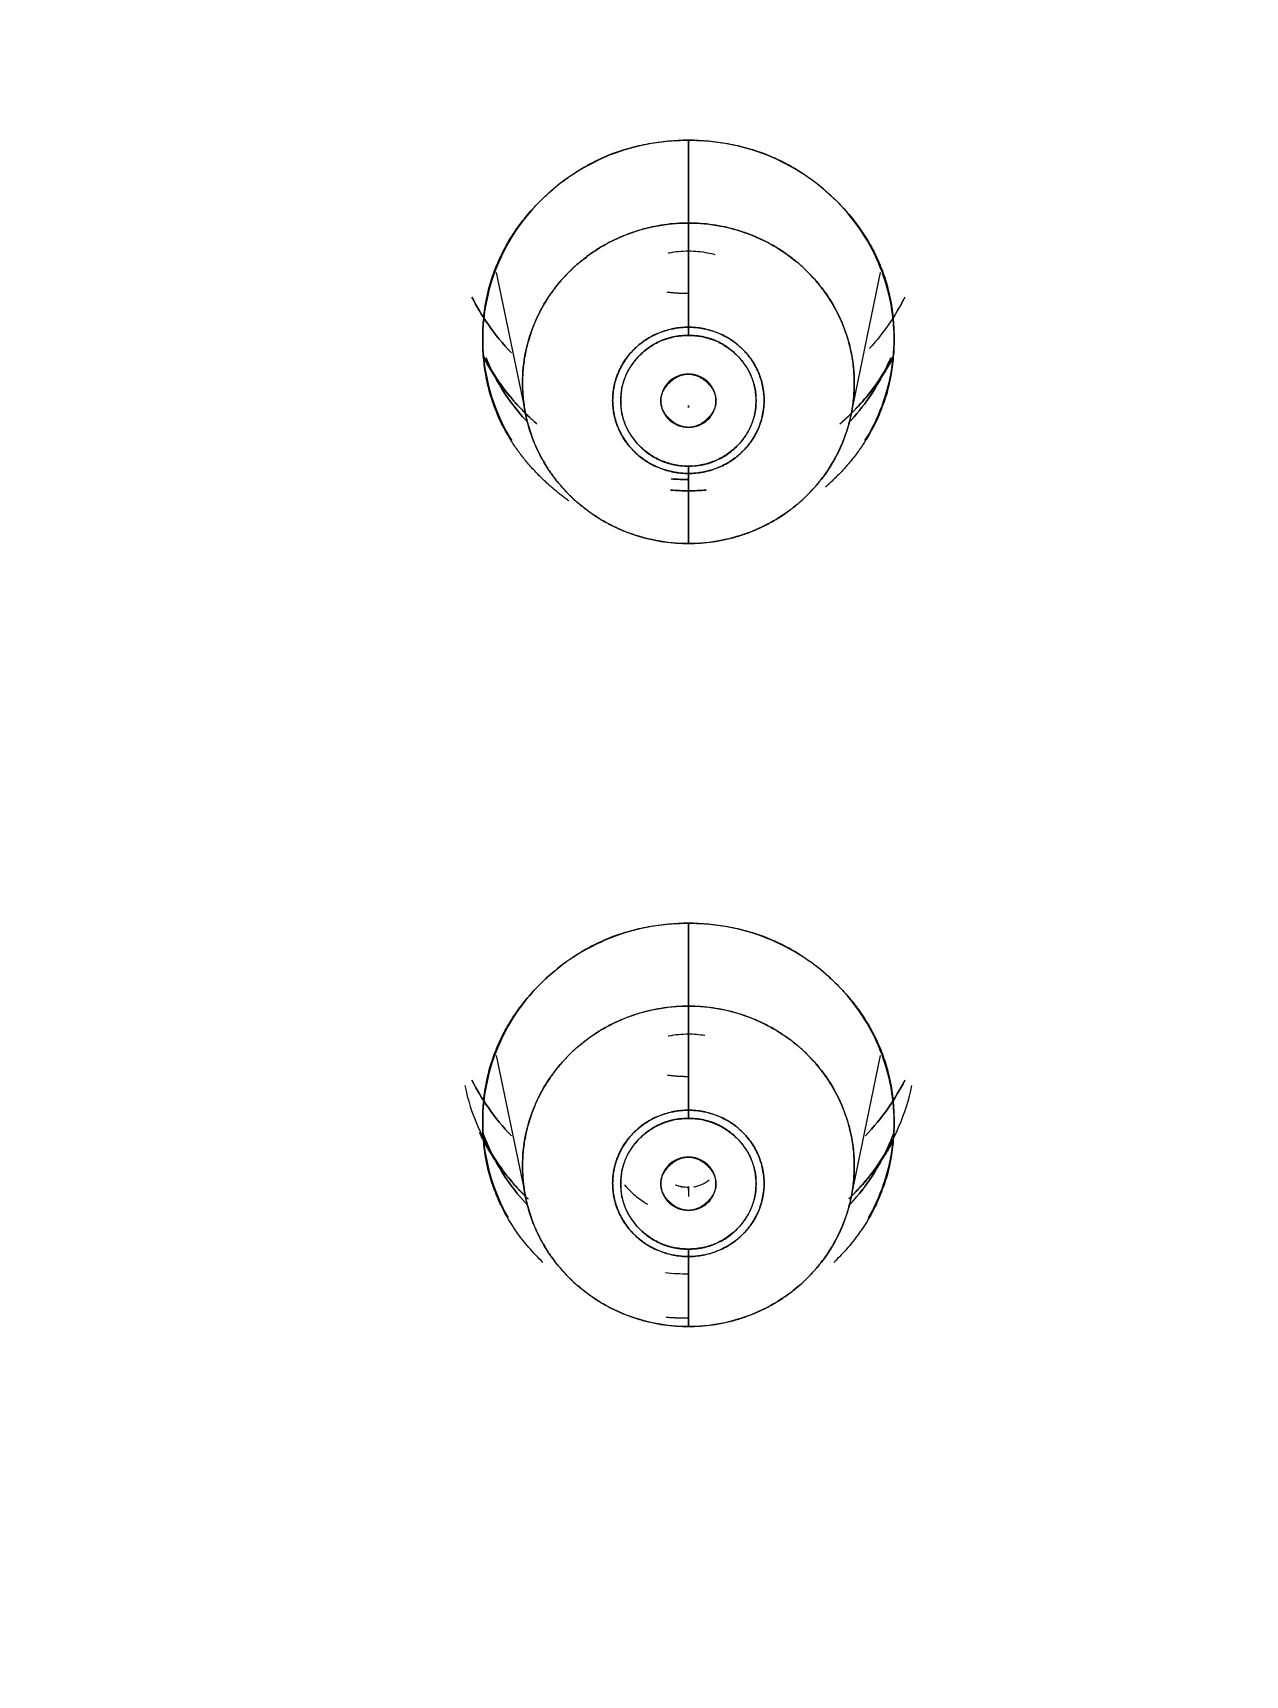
# Model space of a CAD drawing. Header units: inches. Extents: x 1105 to 1525, y -292 to 302.
# Drawn here: x 1214.36 to 1224.23, y 50.83 to 64.2 of the extents above; entities that cross this region are included whole.
import ezdxf

# ---------------------------------------------------------------- set-up
doc = ezdxf.new("R2010")
doc.units = ezdxf.units.IN
doc.header["$LTSCALE"] = 2.42
doc.header["$MEASUREMENT"] = 0
doc.header["$PDMODE"] = 3
doc.header["$PDSIZE"] = 0.3125
doc.layers.get('0').update_dxf_attribs({"linetype": 'CONTINUOUS'})
doc.layers.get('Defpoints').update_dxf_attribs({"linetype": 'CONTINUOUS'})
doc.layers.add('DIM', color=3, linetype='CONTINUOUS', lineweight=18)
doc.styles.get("Standard").update_dxf_attribs({"font": 'arial.ttf', "width": 0.8})
doc.dimstyles.new('ISO-25', dxfattribs={"dimtxt": 5, "dimasz": 2.5, "dimexe": 1.25, "dimexo": 0.625, "dimgap": 2, "dimtad": 1, "dimtih": 1, "dimtoh": 1, "dimdec": 1, "dimdsep": 46, "dimtxsty": 'Standard', "dimcen": 0, "dimclrd": 3, "dimclre": 3, "dimclrt": 4, "dimadec": 0, "dimazin": 0, "dimtfac": 1, "dimtdec": 1, "dimtmove": 0, "dimatfit": 3, "dimfxl": 1, "dimarcsym": 0})

# ---------------------------------------------------------------- blocks, each defined once
blk = doc.blocks.new('*D1')
at = {"layer": 'Defpoints', "color": 0, "transparency": 16777216}
for p in [(1211.201, 101.815), (1211.201, -172.578), (1309.638, -172.578)]:
    blk.add_point(p, dxfattribs=at)
at = {"layer": 'DIM', "color": 3, "lineweight": -2, "transparency": 16777216}
for p, q in [((1211.826, 101.815), (1310.888, 101.815)), ((1309.638, 96.815), (1309.638, -30.872)), ((1309.638, -167.578), (1309.638, -39.892)), ((1211.826, -172.578), (1310.888, -172.578))]:
    blk.add_line(p, q, dxfattribs=at)
at = {"layer": 'DIM', "color": 3, "transparency": 16777216}
for points in [[(1308.805, 96.815), (1310.472, 96.815), (1309.638, 101.815)], [(1308.805, -167.578), (1310.472, -167.578), (1309.638, -172.578)]]:
    blk.add_solid(points, dxfattribs=at)
at = {"layer": 'DIM', "color": 4, "transparency": 16777216, "insert": (1309.638, -35.382), "char_height": 5, "attachment_point": 5}
blk.add_mtext('274.4', dxfattribs=at)
blk = doc.blocks.new('*D3')
at = {"layer": 'Defpoints', "color": 0, "transparency": 16777216}
for p in [(1279.036, 140.16), (1143.365, 34.026), (1279.036, 34.019)]:
    blk.add_point(p, dxfattribs=at)
at = {"layer": 'DIM', "color": 3, "lineweight": -2, "transparency": 16777216}
for p, q in [((1143.365, 34.651), (1143.365, 141.41)), ((1279.036, 34.644), (1279.036, 141.41)), ((1148.365, 140.16), (1202.64, 140.16)), ((1274.036, 140.16), (1219.761, 140.16))]:
    blk.add_line(p, q, dxfattribs=at)
at = {"layer": 'DIM', "color": 3, "transparency": 16777216}
for points in [[(1148.365, 140.993), (1148.365, 139.326), (1143.365, 140.16)], [(1274.036, 140.993), (1274.036, 139.326), (1279.036, 140.16)]]:
    blk.add_solid(points, dxfattribs=at)
at = {"layer": 'DIM', "color": 4, "transparency": 16777216, "insert": (1211.201, 140.16), "char_height": 5, "attachment_point": 5}
blk.add_mtext('135.7', dxfattribs=at)

msp = doc.modelspace()

# ---------------------------------------------------------------- linework, layer by layer
at = {"linetype": 'Continuous', "lineweight": 18, "extrusion": (0, 1, 0)}
for p, q in [((1218.137, 62.251), (1218.376, 61.094)), ((1221.025, 61.094), (1221.264, 62.251)), ((1218.137, 55.876), (1218.376, 54.719)), ((1221.025, 54.719), (1221.264, 55.876))]:
    msp.add_line(p, q, dxfattribs=at)
at = {"linetype": 'Continuous', "lineweight": 18}
for points, degree, knots in [([(1278.773, 32.316), (1278.773, 34.452), (1278.555, 38.724), (1277.581, 45.07), (1275.967, 51.293), (1273.729, 57.334), (1270.89, 63.134), (1267.475, 68.637), (1263.519, 73.79), (1259.058, 78.543), (1254.137, 82.852), (1248.802, 86.674), (1243.105, 89.972), (1237.101, 92.715), (1230.847, 94.877), (1224.405, 96.435), (1217.834, 97.377), (1213.412, 97.587), (1211.201, 97.587)], 3, [0, 0, 0, 0, 0.0625, 0.125, 0.1875, 0.25, 0.3125, 0.375, 0.4375, 0.5, 0.5625, 0.625, 0.6875, 0.75, 0.8125, 0.875, 0.9375, 1, 1, 1, 1]), ([(1211.201, 97.587), (1213.412, 97.587), (1217.834, 97.376), (1226.594, 96.122), (1237.226, 93.007), (1247.024, 87.949), (1254.135, 82.851), (1259.059, 78.544), (1263.517, 73.789), (1267.476, 68.637), (1270.888, 63.133), (1273.73, 57.334), (1275.594, 52.3), (1276.773, 48.182), (1277.744, 44.012), (1278.555, 38.724), (1278.773, 34.452), (1278.773, 32.316)], 3, [0, 0, 0, 0, 0.0625, 0.125, 0.25, 0.375, 0.4375, 0.5, 0.5625, 0.625, 0.6875, 0.75, 0.8125, 0.84375, 0.875, 0.9375, 1, 1, 1, 1]), ([(1195.817, 93.394), (1202.015, 94.846), (1208.388, 95.111), (1213.318, 95.316), (1218.223, 94.804), (1224.622, 94.135), (1230.757, 92.275), (1238.11, 90.045), (1244.729, 86.221), (1251.525, 82.295), (1257.155, 76.908), (1262.782, 71.525), (1266.914, 64.997), (1271.044, 58.472), (1273.44, 51.181), (1275.835, 43.891), (1276.356, 36.257), (1276.877, 28.632), (1275.497, 21.105), (1274.115, 13.574), (1270.908, 6.579), (1268.052, 0.347), (1263.883, -5.15), (1257.961, -12.96), (1249.886, -18.696), (1244.869, -22.26), (1239.241, -24.844)], 2, [0, 0, 0, 0.125, 0.125, 0.1875, 0.1875, 0.25, 0.25, 0.3125, 0.3125, 0.375, 0.375, 0.4375, 0.4375, 0.5, 0.5, 0.5625, 0.5625, 0.625, 0.625, 0.6875, 0.6875, 0.75, 0.75, 0.875, 0.875, 1, 1, 1]), ([(1239.241, -24.844), (1239.945, -24.521), (1241.272, -23.883), (1243.174, -22.889), (1245.001, -21.861), (1246.885, -20.721), (1248.901, -19.401), (1251.067, -17.862), (1253.381, -16.063), (1255.852, -13.947), (1258.478, -11.445), (1261.219, -8.502), (1263.993, -5.097), (1266.701, -1.233), (1269.256, 3.091), (1271.566, 7.863), (1273.516, 12.997), (1275.013, 18.357), (1276.016, 23.822), (1276.519, 29.339), (1276.519, 34.879), (1276.016, 40.4), (1275.013, 45.856), (1273.519, 51.206), (1271.546, 56.409), (1269.108, 61.424), (1266.224, 66.213), (1262.916, 70.741), (1259.21, 74.971), (1255.137, 78.868), (1250.725, 82.407), (1245.994, 85.568), (1241.004, 88.308), (1235.91, 90.561), (1230.9, 92.3), (1226.102, 93.564), (1221.565, 94.42), (1217.342, 94.931), (1213.501, 95.163), (1210.069, 95.186), (1207.014, 95.06), (1204.285, 94.831), (1201.84, 94.532), (1199.657, 94.187), (1197.676, 93.811), (1196.425, 93.537), (1195.817, 93.394)], 3, [0, 0, 0, 0, 0.012202, 0.023189, 0.033858, 0.045296, 0.057999, 0.071972, 0.087381, 0.104481, 0.123651, 0.145097, 0.168608, 0.193819, 0.220656, 0.249232, 0.279085, 0.309194, 0.339088, 0.368937, 0.398843, 0.428755, 0.458652, 0.488547, 0.518447, 0.548347, 0.57824, 0.608136, 0.638049, 0.667943, 0.697772, 0.727718, 0.757896, 0.787508, 0.81533, 0.841142, 0.865293, 0.887639, 0.907732, 0.925508, 0.941345, 0.955585, 0.96839, 0.979913, 0.990205, 1, 1, 1, 1]), ([(1275.847, 28.397), (1275.855, 28.506), (1276.042, 31.393), (1276.001, 37.08), (1274.791, 45.363), (1272.449, 53.418), (1269.02, 61.1), (1264.562, 68.273), (1259.157, 74.81), (1252.9, 80.594), (1245.902, 85.522), (1238.289, 89.508), (1230.196, 92.479), (1221.759, 94.387), (1213.124, 95.194), (1204.448, 94.882), (1198.741, 93.93), (1195.937, 93.274)], 3, [0, 0, 0, 0, 0.002813, 0.073998, 0.145197, 0.216398, 0.287593, 0.358788, 0.429985, 0.501178, 0.572361, 0.643545, 0.714738, 0.785869, 0.857235, 0.928659, 1, 1, 1, 1]), ([(1195.887, 93.19), (1196.492, 93.332), (1197.738, 93.605), (1199.71, 93.979), (1201.883, 94.322), (1204.316, 94.62), (1207.033, 94.848), (1210.074, 94.973), (1213.49, 94.95), (1217.314, 94.719), (1221.518, 94.21), (1226.034, 93.358), (1230.81, 92.1), (1235.796, 90.369), (1240.867, 88.127), (1245.834, 85.4), (1250.543, 82.252), (1254.935, 78.73), (1258.989, 74.851), (1262.678, 70.64), (1265.971, 66.134), (1268.842, 61.366), (1271.269, 56.374), (1273.233, 51.195), (1274.72, 45.87), (1275.718, 40.438), (1276.219, 34.943), (1276.219, 29.429), (1275.719, 23.937), (1274.72, 18.497), (1273.23, 13.162), (1271.289, 8.051), (1268.99, 3.302), (1266.446, -1.003), (1263.75, -4.849), (1260.989, -8.238), (1258.26, -11.168), (1255.647, -13.658), (1253.187, -15.765), (1250.884, -17.555), (1248.728, -19.088), (1246.721, -20.401), (1244.846, -21.536), (1243.027, -22.56), (1241.133, -23.549), (1239.813, -24.184), (1239.113, -24.505)], 3, [0, 0, 0, 0, 0.009795, 0.020087, 0.03161, 0.044415, 0.058655, 0.074492, 0.092268, 0.112361, 0.134707, 0.158858, 0.18467, 0.212492, 0.242104, 0.272282, 0.302228, 0.332057, 0.361951, 0.391864, 0.42176, 0.451653, 0.481553, 0.511453, 0.541348, 0.571245, 0.601157, 0.631063, 0.660912, 0.690806, 0.720915, 0.750768, 0.779344, 0.806181, 0.831392, 0.854903, 0.876349, 0.895519, 0.912619, 0.928028, 0.942001, 0.954704, 0.966142, 0.976811, 0.987798, 1, 1, 1, 1]), ([(1238.926, -24.204), (1244.594, -21.601), (1249.636, -17.993), (1253.679, -15.099), (1257.214, -11.632), (1261.748, -7.184), (1265.281, -1.952), (1269.377, 4.114), (1271.926, 10.932), (1274.313, 17.314), (1275.221, 24.04), (1276.204, 31.32), (1275.41, 38.624), (1274.478, 47.195), (1271.171, 55.203), (1268.094, 62.655), (1263.166, 69.11), (1259.017, 74.545), (1253.753, 79.002), (1248.176, 83.723), (1241.629, 87.101), (1235.346, 90.344), (1228.485, 92.185), (1218.496, 94.865), (1208.135, 94.39), (1201.98, 94.108), (1195.989, 92.705)], 2, [0, 0, 0, 0.125, 0.125, 0.1875, 0.1875, 0.25, 0.25, 0.3125, 0.3125, 0.375, 0.375, 0.4375, 0.4375, 0.5, 0.5, 0.5625, 0.5625, 0.625, 0.625, 0.6875, 0.6875, 0.75, 0.75, 0.875, 0.875, 1, 1, 1]), ([(1195.989, 92.705), (1196.681, 92.867), (1198.001, 93.154), (1199.941, 93.514), (1201.848, 93.812), (1203.864, 94.068), (1206.081, 94.278), (1208.538, 94.424), (1211.258, 94.481), (1214.287, 94.415), (1217.665, 94.179), (1221.39, 93.718), (1225.413, 92.977), (1229.663, 91.91), (1234.077, 90.476), (1238.587, 88.642), (1243.083, 86.403), (1247.409, 83.81), (1251.422, 80.959), (1255.075, 77.927), (1258.424, 74.708), (1261.577, 71.202), (1264.604, 67.271), (1267.483, 62.819), (1270.107, 57.845), (1272.33, 52.456), (1274.036, 46.829), (1275.168, 41.173), (1275.735, 35.705), (1275.811, 30.574), (1275.491, 25.797), (1274.836, 21.258), (1273.845, 16.787), (1272.478, 12.274), (1270.697, 7.727), (1268.522, 3.274), (1266.041, -0.911), (1263.375, -4.71), (1260.618, -8.09), (1257.835, -11.072), (1255.092, -13.667), (1252.471, -15.879), (1250.029, -17.736), (1247.779, -19.294), (1245.71, -20.607), (1243.81, -21.721), (1242.074, -22.664), (1240.467, -23.48), (1239.433, -23.971), (1238.926, -24.204)], 3, [0, 0, 0, 0, 0.011269, 0.021419, 0.031278, 0.041852, 0.053605, 0.066538, 0.08081, 0.096678, 0.114498, 0.1344, 0.156117, 0.179301, 0.203861, 0.229789, 0.256714, 0.283873, 0.310306, 0.335514, 0.360061, 0.38505, 0.41157, 0.440282, 0.471001, 0.502948, 0.535235, 0.566974, 0.597228, 0.625207, 0.651, 0.675617, 0.700265, 0.725877, 0.752635, 0.779868, 0.806498, 0.831609, 0.855023, 0.876985, 0.897373, 0.915773, 0.93207, 0.946569, 0.959582, 0.971263, 0.981756, 0.991115, 1, 1, 1, 1]), ([(1219.701, 63.329), (1219.591, 63.329), (1219.481, 63.319), (1219.266, 63.277), (1219.161, 63.247), (1218.958, 63.166), (1218.861, 63.115), (1218.679, 62.998), (1218.594, 62.93), (1218.439, 62.781), (1218.369, 62.698), (1218.247, 62.522), (1218.196, 62.429), (1218.112, 62.233), (1218.08, 62.131), (1218.037, 61.924), (1218.026, 61.818), (1218.026, 61.606), (1218.037, 61.5), (1218.08, 61.292), (1218.112, 61.191), (1218.185, 61.021), (1218.221, 60.95), (1218.263, 60.883)], 3, [0, 0, 0, 0, 0.093112, 0.093112, 0.186224, 0.186224, 0.279336, 0.279336, 0.372448, 0.372448, 0.46556, 0.46556, 0.558672, 0.558672, 0.651784, 0.651784, 0.744896, 0.744896, 0.838008, 0.838008, 0.93112, 0.93112, 1, 1, 1, 1]), ([(1218.729, 60.392), (1218.619, 60.47), (1218.026, 61.041), (1218.026, 62.381), (1219.006, 63.329), (1219.701, 63.329)], 2, [0, 0, 0, 0.06482, 0.376546, 0.688273, 1, 1, 1]), ([(1221.138, 60.883), (1221.18, 60.95), (1221.216, 61.021), (1221.289, 61.191), (1221.321, 61.292), (1221.364, 61.5), (1221.375, 61.606), (1221.375, 61.818), (1221.364, 61.924), (1221.321, 62.131), (1221.289, 62.233), (1221.206, 62.429), (1221.154, 62.522), (1221.032, 62.698), (1220.962, 62.781), (1220.807, 62.93), (1220.722, 62.998), (1220.54, 63.115), (1220.443, 63.166), (1220.24, 63.247), (1220.135, 63.277), (1219.92, 63.319), (1219.81, 63.329), (1219.701, 63.329)], 3, [0, 0, 0, 0, 0.06888, 0.06888, 0.161992, 0.161992, 0.255104, 0.255104, 0.348216, 0.348216, 0.441328, 0.441328, 0.53444, 0.53444, 0.627552, 0.627552, 0.720664, 0.720664, 0.813776, 0.813776, 0.906888, 0.906888, 1, 1, 1, 1]), ([(1219.701, 63.329), (1220.394, 63.329), (1221.375, 62.383), (1221.375, 61.043), (1220.851, 60.536), (1220.817, 60.506)], 2, [0, 0, 0, 0.325952, 0.651904, 0.977856, 1, 1, 1]), ([(1219.701, 60.045), (1219.612, 60.045), (1219.524, 60.054), (1219.35, 60.087), (1219.265, 60.112), (1219.102, 60.177), (1219.024, 60.218), (1218.877, 60.312), (1218.808, 60.367), (1218.683, 60.488), (1218.627, 60.554), (1218.528, 60.696), (1218.486, 60.772), (1218.419, 60.929), (1218.393, 61.012), (1218.358, 61.179), (1218.35, 61.264), (1218.35, 61.435), (1218.358, 61.521), (1218.393, 61.688), (1218.419, 61.77), (1218.486, 61.928), (1218.528, 62.004), (1218.627, 62.146), (1218.683, 62.212), (1218.808, 62.333), (1218.877, 62.387), (1219.024, 62.482), (1219.102, 62.523), (1219.265, 62.588), (1219.35, 62.613), (1219.524, 62.646), (1219.612, 62.655), (1219.701, 62.655)], 3, [0, 0, 0, 0, 0.0625, 0.0625, 0.125, 0.125, 0.1875, 0.1875, 0.25, 0.25, 0.3125, 0.3125, 0.375, 0.375, 0.4375, 0.4375, 0.5, 0.5, 0.5625, 0.5625, 0.625, 0.625, 0.6875, 0.6875, 0.75, 0.75, 0.8125, 0.8125, 0.875, 0.875, 0.9375, 0.9375, 1, 1, 1, 1]), ([(1219.701, 62.655), (1219.789, 62.655), (1219.877, 62.646), (1220.051, 62.613), (1220.136, 62.588), (1220.299, 62.523), (1220.377, 62.482), (1220.524, 62.387), (1220.593, 62.333), (1220.718, 62.212), (1220.775, 62.146), (1220.873, 62.004), (1220.915, 61.928), (1220.982, 61.77), (1221.008, 61.688), (1221.043, 61.521), (1221.051, 61.435), (1221.051, 61.264), (1221.043, 61.179), (1221.008, 61.012), (1220.982, 60.929), (1220.915, 60.772), (1220.873, 60.696), (1220.775, 60.554), (1220.718, 60.488), (1220.593, 60.367), (1220.524, 60.312), (1220.377, 60.218), (1220.299, 60.177), (1220.136, 60.112), (1220.051, 60.087), (1219.877, 60.054), (1219.789, 60.045), (1219.701, 60.045)], 3, [0, 0, 0, 0, 0.0625, 0.0625, 0.125, 0.125, 0.1875, 0.1875, 0.25, 0.25, 0.3125, 0.3125, 0.375, 0.375, 0.4375, 0.4375, 0.5, 0.5, 0.5625, 0.5625, 0.625, 0.625, 0.6875, 0.6875, 0.75, 0.75, 0.8125, 0.8125, 0.875, 0.875, 0.9375, 0.9375, 1, 1, 1, 1]), ([(1219.537, 62.412), (1219.539, 62.412), (1219.541, 62.412), (1219.595, 62.423), (1219.648, 62.428), (1219.701, 62.428)], 3, [0, 0, 0, 0, 0.035912, 0.035912, 1, 1, 1, 1]), ([(1219.701, 62.428), (1219.754, 62.428), (1219.807, 62.423), (1219.878, 62.409), (1219.897, 62.405), (1219.916, 62.4)], 3, [0, 0, 0, 0, 0.729793, 0.729793, 1, 1, 1, 1]), ([(1218.26, 61.597), (1218.19, 61.67), (1218.127, 61.748), (1218.021, 61.901), (1217.977, 61.975), (1217.938, 62.052)], 3, [0, 0, 0, 0, 0.538758, 0.538758, 1, 1, 1, 1]), ([(1217.938, 62.052), (1217.977, 61.975), (1218.021, 61.901), (1218.127, 61.748), (1218.19, 61.67), (1218.26, 61.597)], 3, [0, 0, 0, 0, 0.461241, 0.461241, 1, 1, 1, 1]), ([(1221.463, 62.052), (1221.424, 61.975), (1221.38, 61.901), (1221.284, 61.762), (1221.231, 61.696), (1221.175, 61.633)], 3, [0, 0, 0, 0, 0.506089, 0.506089, 1, 1, 1, 1]), ([(1219.701, 61.807), (1219.66, 61.807), (1219.62, 61.803), (1219.541, 61.788), (1219.502, 61.776), (1219.427, 61.747), (1219.391, 61.728), (1219.324, 61.685), (1219.293, 61.66), (1219.236, 61.605), (1219.21, 61.575), (1219.165, 61.51), (1219.146, 61.475), (1219.115, 61.403), (1219.104, 61.366), (1219.088, 61.289), (1219.084, 61.25), (1219.084, 61.172), (1219.088, 61.133), (1219.104, 61.057), (1219.115, 61.019), (1219.146, 60.947), (1219.165, 60.913), (1219.21, 60.848), (1219.236, 60.818), (1219.293, 60.762), (1219.324, 60.738), (1219.391, 60.694), (1219.427, 60.676), (1219.502, 60.646), (1219.541, 60.635), (1219.62, 60.619), (1219.66, 60.616), (1219.701, 60.616)], 3, [0, 0, 0, 0, 0.0625, 0.0625, 0.125, 0.125, 0.1875, 0.1875, 0.25, 0.25, 0.3125, 0.3125, 0.375, 0.375, 0.4375, 0.4375, 0.5, 0.5, 0.5625, 0.5625, 0.625, 0.625, 0.6875, 0.6875, 0.75, 0.75, 0.8125, 0.8125, 0.875, 0.875, 0.9375, 0.9375, 1, 1, 1, 1]), ([(1219.701, 60.616), (1219.741, 60.616), (1219.781, 60.619), (1219.86, 60.635), (1219.899, 60.646), (1219.974, 60.676), (1220.01, 60.694), (1220.077, 60.738), (1220.108, 60.762), (1220.165, 60.818), (1220.191, 60.848), (1220.236, 60.913), (1220.255, 60.947), (1220.286, 61.019), (1220.297, 61.057), (1220.313, 61.133), (1220.317, 61.172), (1220.317, 61.25), (1220.313, 61.289), (1220.297, 61.366), (1220.286, 61.403), (1220.255, 61.475), (1220.236, 61.51), (1220.191, 61.575), (1220.165, 61.605), (1220.108, 61.66), (1220.077, 61.685), (1220.01, 61.728), (1219.974, 61.747), (1219.899, 61.776), (1219.86, 61.788), (1219.781, 61.803), (1219.741, 61.807), (1219.701, 61.807)], 3, [0, 0, 0, 0, 0.0625, 0.0625, 0.125, 0.125, 0.1875, 0.1875, 0.25, 0.25, 0.3125, 0.3125, 0.375, 0.375, 0.4375, 0.4375, 0.5, 0.5, 0.5625, 0.5625, 0.625, 0.625, 0.6875, 0.6875, 0.75, 0.75, 0.8125, 0.8125, 0.875, 0.875, 0.9375, 0.9375, 1, 1, 1, 1]), ([(1219.701, 60.676), (1219.664, 60.676), (1219.628, 60.68), (1219.558, 60.693), (1219.523, 60.704), (1219.456, 60.73), (1219.424, 60.747), (1219.365, 60.785), (1219.337, 60.808), (1219.286, 60.857), (1219.263, 60.884), (1219.223, 60.942), (1219.205, 60.973), (1219.178, 61.037), (1219.167, 61.07), (1219.153, 61.139), (1219.15, 61.174), (1219.15, 61.243), (1219.153, 61.278), (1219.167, 61.346), (1219.178, 61.38), (1219.205, 61.444), (1219.223, 61.475), (1219.263, 61.533), (1219.286, 61.56), (1219.337, 61.609), (1219.365, 61.631), (1219.424, 61.67), (1219.456, 61.687), (1219.523, 61.713), (1219.558, 61.723), (1219.628, 61.737), (1219.664, 61.74), (1219.701, 61.74)], 3, [0, 0, 0, 0, 0.0625, 0.0625, 0.125, 0.125, 0.1875, 0.1875, 0.25, 0.25, 0.3125, 0.3125, 0.375, 0.375, 0.4375, 0.4375, 0.5, 0.5, 0.5625, 0.5625, 0.625, 0.625, 0.6875, 0.6875, 0.75, 0.75, 0.8125, 0.8125, 0.875, 0.875, 0.9375, 0.9375, 1, 1, 1, 1]), ([(1219.701, 61.74), (1219.737, 61.74), (1219.773, 61.737), (1219.843, 61.723), (1219.878, 61.713), (1219.945, 61.687), (1219.977, 61.67), (1220.036, 61.631), (1220.064, 61.609), (1220.115, 61.56), (1220.138, 61.533), (1220.178, 61.475), (1220.196, 61.444), (1220.223, 61.38), (1220.234, 61.346), (1220.248, 61.278), (1220.251, 61.243), (1220.251, 61.174), (1220.248, 61.139), (1220.234, 61.07), (1220.223, 61.037), (1220.196, 60.973), (1220.178, 60.942), (1220.138, 60.884), (1220.115, 60.857), (1220.064, 60.808), (1220.036, 60.785), (1219.977, 60.747), (1219.945, 60.73), (1219.878, 60.704), (1219.843, 60.693), (1219.773, 60.68), (1219.737, 60.676), (1219.701, 60.676)], 3, [0, 0, 0, 0, 0.0625, 0.0625, 0.125, 0.125, 0.1875, 0.1875, 0.25, 0.25, 0.3125, 0.3125, 0.375, 0.375, 0.4375, 0.4375, 0.5, 0.5, 0.5625, 0.5625, 0.625, 0.625, 0.6875, 0.6875, 0.75, 0.75, 0.8125, 0.8125, 0.875, 0.875, 0.9375, 0.9375, 1, 1, 1, 1]), ([(1218.036, 61.566), (1218.072, 61.496), (1218.113, 61.428), (1218.225, 61.266), (1218.303, 61.175), (1218.414, 61.067), (1218.441, 61.043), (1218.468, 61.019)], 3, [0, 0, 0, 0, 0.338929, 0.338929, 0.847641, 0.847641, 1, 1, 1, 1]), ([(1218.468, 61.019), (1218.427, 61.054), (1218.17, 61.303), (1218.039, 61.55)], 2, [0, 0, 0, 0.151001, 1, 1, 1]), ([(1218.054, 61.558), (1218.057, 61.548), (1218.061, 61.539), (1218.109, 61.427), (1218.164, 61.328), (1218.279, 61.162), (1218.335, 61.093), (1218.396, 61.029)], 3, [0, 0, 0, 0, 0.04709, 0.04709, 0.582208, 0.582208, 1, 1, 1, 1]), ([(1218.396, 61.029), (1218.335, 61.093), (1218.279, 61.162), (1218.164, 61.328), (1218.109, 61.427), (1218.061, 61.539), (1218.057, 61.548), (1218.054, 61.558)], 3, [0, 0, 0, 0, 0.417793, 0.417793, 0.95291, 0.95291, 1, 1, 1, 1]), ([(1220.933, 61.019), (1220.96, 61.043), (1220.987, 61.067), (1221.098, 61.175), (1221.176, 61.266), (1221.288, 61.428), (1221.329, 61.496), (1221.365, 61.566)], 3, [0, 0, 0, 0, 0.152359, 0.152359, 0.661071, 0.661071, 1, 1, 1, 1]), ([(1221.362, 61.55), (1221.232, 61.303), (1220.974, 61.054), (1220.933, 61.019)], 2, [0, 0, 0, 0.848769, 1, 1, 1]), ([(1221.005, 61.029), (1221.066, 61.093), (1221.122, 61.162), (1221.237, 61.328), (1221.292, 61.427), (1221.34, 61.539), (1221.344, 61.549), (1221.347, 61.558)], 3, [0, 0, 0, 0, 0.417513, 0.417513, 0.952273, 0.952273, 1, 1, 1, 1]), ([(1221.347, 61.558), (1221.344, 61.549), (1221.34, 61.539), (1221.292, 61.427), (1221.237, 61.328), (1221.122, 61.162), (1221.066, 61.093), (1221.005, 61.029)], 3, [0, 0, 0, 0, 0.047728, 0.047728, 0.582487, 0.582487, 1, 1, 1, 1]), ([(1219.701, 61.425), (1219.671, 61.425), (1219.642, 61.42), (1219.588, 61.398), (1219.563, 61.382), (1219.521, 61.342), (1219.505, 61.318), (1219.482, 61.265), (1219.476, 61.237), (1219.476, 61.18), (1219.482, 61.151), (1219.504, 61.099), (1219.521, 61.074), (1219.562, 61.034), (1219.587, 61.018), (1219.642, 60.996), (1219.671, 60.991), (1219.701, 60.991)], 3, [0, 0, 0, 0, 0.125, 0.125, 0.25, 0.25, 0.375, 0.375, 0.5, 0.5, 0.625, 0.625, 0.75, 0.75, 0.875, 0.875, 1, 1, 1, 1]), ([(1219.701, 60.991), (1219.62, 60.992), (1219.477, 61.125), (1219.476, 61.208), (1219.475, 61.286), (1219.549, 61.357), (1219.618, 61.424), (1219.701, 61.425)], 2, [0, 0, 0, 0.25, 0.5, 0.5, 0.75, 0.75, 1, 1, 1]), ([(1219.701, 60.991), (1219.73, 60.991), (1219.759, 60.996), (1219.814, 61.018), (1219.839, 61.034), (1219.88, 61.074), (1219.897, 61.099), (1219.919, 61.151), (1219.925, 61.18), (1219.925, 61.237), (1219.919, 61.265), (1219.896, 61.318), (1219.88, 61.342), (1219.838, 61.382), (1219.813, 61.398), (1219.759, 61.42), (1219.73, 61.425), (1219.701, 61.425)], 3, [0, 0, 0, 0, 0.125, 0.125, 0.25, 0.25, 0.375, 0.375, 0.5, 0.5, 0.625, 0.625, 0.75, 0.75, 0.875, 0.875, 1, 1, 1, 1]), ([(1219.701, 61.425), (1219.781, 61.424), (1219.924, 61.29), (1219.925, 61.208), (1219.926, 61.129), (1219.852, 61.059), (1219.783, 60.992), (1219.701, 60.991)], 2, [0, 0, 0, 0.25, 0.5, 0.5, 0.75, 0.75, 1, 1, 1]), ([(1219.701, 60.454), (1219.701, 60.454), (1219.701, 60.454), (1219.701, 60.465), (1219.701, 60.473), (1219.701, 60.484), (1219.701, 60.486), (1219.701, 60.485), (1219.701, 60.481), (1219.701, 60.475)], 3, [0, 0, 0, 0, 0.000041, 0.000041, 0.333361, 0.333361, 0.66668, 0.66668, 1, 1, 1, 1]), ([(1219.701, 56.954), (1219.591, 56.954), (1219.481, 56.944), (1219.266, 56.902), (1219.161, 56.871), (1218.958, 56.79), (1218.861, 56.74), (1218.679, 56.623), (1218.594, 56.555), (1218.439, 56.406), (1218.369, 56.323), (1218.247, 56.147), (1218.196, 56.053), (1218.112, 55.858), (1218.08, 55.756), (1218.037, 55.548), (1218.026, 55.443), (1218.026, 55.231), (1218.037, 55.125), (1218.08, 54.917), (1218.112, 54.816), (1218.177, 54.663), (1218.204, 54.609), (1218.234, 54.557)], 3, [0, 0, 0, 0, 0.094677, 0.094677, 0.189354, 0.189354, 0.28403, 0.28403, 0.378707, 0.378707, 0.473384, 0.473384, 0.568061, 0.568061, 0.662738, 0.662738, 0.757414, 0.757414, 0.852091, 0.852091, 0.946768, 0.946768, 1, 1, 1, 1]), ([(1218.516, 54.193), (1218.026, 54.666), (1218.026, 56.006), (1219.006, 56.954), (1219.701, 56.954)], 2, [0, 0, 0, 0.333319, 0.66666, 1, 1, 1]), ([(1221.167, 54.557), (1221.197, 54.609), (1221.224, 54.663), (1221.289, 54.816), (1221.321, 54.917), (1221.364, 55.125), (1221.375, 55.231), (1221.375, 55.443), (1221.364, 55.548), (1221.321, 55.756), (1221.289, 55.858), (1221.206, 56.053), (1221.154, 56.147), (1221.032, 56.323), (1220.962, 56.406), (1220.807, 56.555), (1220.722, 56.623), (1220.54, 56.74), (1220.443, 56.79), (1220.24, 56.871), (1220.135, 56.902), (1219.92, 56.944), (1219.81, 56.954), (1219.701, 56.954)], 3, [0, 0, 0, 0, 0.053232, 0.053232, 0.147909, 0.147909, 0.242586, 0.242586, 0.337262, 0.337262, 0.431939, 0.431939, 0.526616, 0.526616, 0.621293, 0.621293, 0.71597, 0.71597, 0.810646, 0.810646, 0.905323, 0.905323, 1, 1, 1, 1]), ([(1219.701, 56.954), (1220.394, 56.954), (1221.375, 56.007), (1221.375, 54.668), (1220.885, 54.193)], 2, [0, 0, 0, 0.33334, 0.666681, 1, 1, 1]), ([(1219.701, 53.67), (1219.612, 53.67), (1219.524, 53.678), (1219.35, 53.712), (1219.265, 53.737), (1219.102, 53.802), (1219.024, 53.842), (1218.877, 53.937), (1218.808, 53.992), (1218.683, 54.113), (1218.627, 54.179), (1218.528, 54.321), (1218.486, 54.397), (1218.419, 54.554), (1218.393, 54.636), (1218.358, 54.804), (1218.35, 54.889), (1218.35, 55.06), (1218.358, 55.146), (1218.393, 55.313), (1218.419, 55.395), (1218.486, 55.553), (1218.528, 55.629), (1218.627, 55.771), (1218.683, 55.837), (1218.808, 55.958), (1218.877, 56.012), (1219.024, 56.107), (1219.102, 56.147), (1219.265, 56.213), (1219.35, 56.238), (1219.524, 56.271), (1219.612, 56.279), (1219.701, 56.279)], 3, [0, 0, 0, 0, 0.0625, 0.0625, 0.125, 0.125, 0.1875, 0.1875, 0.25, 0.25, 0.3125, 0.3125, 0.375, 0.375, 0.4375, 0.4375, 0.5, 0.5, 0.5625, 0.5625, 0.625, 0.625, 0.6875, 0.6875, 0.75, 0.75, 0.8125, 0.8125, 0.875, 0.875, 0.9375, 0.9375, 1, 1, 1, 1]), ([(1219.701, 56.279), (1219.789, 56.279), (1219.877, 56.271), (1220.051, 56.238), (1220.136, 56.213), (1220.299, 56.147), (1220.377, 56.107), (1220.524, 56.012), (1220.593, 55.958), (1220.718, 55.837), (1220.775, 55.771), (1220.873, 55.629), (1220.915, 55.553), (1220.982, 55.395), (1221.008, 55.313), (1221.043, 55.146), (1221.051, 55.06), (1221.051, 54.889), (1221.043, 54.804), (1221.008, 54.636), (1220.982, 54.554), (1220.915, 54.397), (1220.873, 54.321), (1220.775, 54.179), (1220.718, 54.113), (1220.593, 53.992), (1220.524, 53.937), (1220.377, 53.842), (1220.299, 53.802), (1220.136, 53.737), (1220.051, 53.712), (1219.877, 53.678), (1219.789, 53.67), (1219.701, 53.67)], 3, [0, 0, 0, 0, 0.0625, 0.0625, 0.125, 0.125, 0.1875, 0.1875, 0.25, 0.25, 0.3125, 0.3125, 0.375, 0.375, 0.4375, 0.4375, 0.5, 0.5, 0.5625, 0.5625, 0.625, 0.625, 0.6875, 0.6875, 0.75, 0.75, 0.8125, 0.8125, 0.875, 0.875, 0.9375, 0.9375, 1, 1, 1, 1]), ([(1219.536, 56.036), (1219.538, 56.037), (1219.54, 56.037), (1219.595, 56.048), (1219.648, 56.053), (1219.701, 56.053)], 3, [0, 0, 0, 0, 0.03869, 0.03869, 1, 1, 1, 1]), ([(1217.881, 55.633), (1217.905, 55.518), (1217.94, 55.406), (1218.033, 55.19), (1218.09, 55.086), (1218.225, 54.89), (1218.303, 54.799), (1218.391, 54.714), (1218.393, 54.712), (1218.395, 54.71)], 3, [0, 0, 0, 0, 0.330052, 0.330052, 0.660931, 0.660931, 0.99181, 0.99181, 1, 1, 1, 1]), ([(1217.938, 55.676), (1217.977, 55.6), (1218.021, 55.526), (1218.127, 55.373), (1218.19, 55.295), (1218.26, 55.222)], 3, [0, 0, 0, 0, 0.461241, 0.461241, 1, 1, 1, 1]), ([(1218.26, 55.222), (1218.19, 55.295), (1218.127, 55.373), (1218.021, 55.526), (1217.977, 55.6), (1217.938, 55.676)], 3, [0, 0, 0, 0, 0.538758, 0.538758, 1, 1, 1, 1]), ([(1221.006, 54.71), (1221.008, 54.712), (1221.01, 54.714), (1221.098, 54.799), (1221.176, 54.89), (1221.311, 55.086), (1221.368, 55.19), (1221.461, 55.406), (1221.496, 55.518), (1221.52, 55.633)], 3, [0, 0, 0, 0, 0.008189, 0.008189, 0.339068, 0.339068, 0.669948, 0.669948, 1, 1, 1, 1]), ([(1221.141, 55.222), (1221.211, 55.295), (1221.274, 55.373), (1221.38, 55.526), (1221.424, 55.6), (1221.463, 55.676)], 3, [0, 0, 0, 0, 0.538758, 0.538758, 1, 1, 1, 1]), ([(1221.463, 55.676), (1221.424, 55.6), (1221.38, 55.526), (1221.274, 55.373), (1221.211, 55.295), (1221.141, 55.222)], 3, [0, 0, 0, 0, 0.461241, 0.461241, 1, 1, 1, 1]), ([(1219.701, 55.432), (1219.66, 55.432), (1219.62, 55.428), (1219.541, 55.413), (1219.502, 55.401), (1219.427, 55.372), (1219.391, 55.353), (1219.324, 55.31), (1219.293, 55.285), (1219.236, 55.23), (1219.21, 55.199), (1219.165, 55.135), (1219.146, 55.1), (1219.115, 55.028), (1219.104, 54.991), (1219.088, 54.914), (1219.084, 54.875), (1219.084, 54.797), (1219.088, 54.758), (1219.104, 54.682), (1219.115, 54.644), (1219.146, 54.572), (1219.165, 54.538), (1219.21, 54.473), (1219.236, 54.442), (1219.293, 54.387), (1219.324, 54.362), (1219.391, 54.319), (1219.427, 54.301), (1219.502, 54.271), (1219.541, 54.26), (1219.62, 54.244), (1219.66, 54.24), (1219.701, 54.24)], 3, [0, 0, 0, 0, 0.0625, 0.0625, 0.125, 0.125, 0.1875, 0.1875, 0.25, 0.25, 0.3125, 0.3125, 0.375, 0.375, 0.4375, 0.4375, 0.5, 0.5, 0.5625, 0.5625, 0.625, 0.625, 0.6875, 0.6875, 0.75, 0.75, 0.8125, 0.8125, 0.875, 0.875, 0.9375, 0.9375, 1, 1, 1, 1]), ([(1219.701, 54.301), (1219.664, 54.301), (1219.628, 54.305), (1219.558, 54.318), (1219.523, 54.328), (1219.456, 54.355), (1219.424, 54.372), (1219.365, 54.41), (1219.337, 54.432), (1219.286, 54.482), (1219.263, 54.509), (1219.223, 54.567), (1219.205, 54.597), (1219.178, 54.662), (1219.167, 54.695), (1219.153, 54.764), (1219.15, 54.798), (1219.15, 54.868), (1219.153, 54.903), (1219.167, 54.971), (1219.178, 55.005), (1219.205, 55.069), (1219.223, 55.1), (1219.263, 55.158), (1219.286, 55.185), (1219.337, 55.234), (1219.365, 55.256), (1219.424, 55.295), (1219.456, 55.311), (1219.523, 55.338), (1219.558, 55.348), (1219.628, 55.362), (1219.664, 55.365), (1219.701, 55.365)], 3, [0, 0, 0, 0, 0.0625, 0.0625, 0.125, 0.125, 0.1875, 0.1875, 0.25, 0.25, 0.3125, 0.3125, 0.375, 0.375, 0.4375, 0.4375, 0.5, 0.5, 0.5625, 0.5625, 0.625, 0.625, 0.6875, 0.6875, 0.75, 0.75, 0.8125, 0.8125, 0.875, 0.875, 0.9375, 0.9375, 1, 1, 1, 1]), ([(1219.701, 54.24), (1219.741, 54.24), (1219.781, 54.244), (1219.86, 54.26), (1219.899, 54.271), (1219.974, 54.301), (1220.01, 54.319), (1220.077, 54.362), (1220.108, 54.387), (1220.165, 54.442), (1220.191, 54.473), (1220.236, 54.538), (1220.255, 54.572), (1220.286, 54.644), (1220.297, 54.682), (1220.313, 54.758), (1220.317, 54.797), (1220.317, 54.875), (1220.313, 54.914), (1220.297, 54.991), (1220.286, 55.028), (1220.255, 55.1), (1220.236, 55.135), (1220.191, 55.199), (1220.165, 55.23), (1220.108, 55.285), (1220.077, 55.31), (1220.01, 55.353), (1219.974, 55.372), (1219.899, 55.401), (1219.86, 55.413), (1219.781, 55.428), (1219.741, 55.432), (1219.701, 55.432)], 3, [0, 0, 0, 0, 0.0625, 0.0625, 0.125, 0.125, 0.1875, 0.1875, 0.25, 0.25, 0.3125, 0.3125, 0.375, 0.375, 0.4375, 0.4375, 0.5, 0.5, 0.5625, 0.5625, 0.625, 0.625, 0.6875, 0.6875, 0.75, 0.75, 0.8125, 0.8125, 0.875, 0.875, 0.9375, 0.9375, 1, 1, 1, 1]), ([(1219.701, 55.365), (1219.737, 55.365), (1219.773, 55.362), (1219.843, 55.348), (1219.878, 55.338), (1219.945, 55.311), (1219.977, 55.295), (1220.036, 55.256), (1220.064, 55.234), (1220.115, 55.185), (1220.138, 55.158), (1220.178, 55.1), (1220.196, 55.069), (1220.223, 55.005), (1220.234, 54.971), (1220.248, 54.903), (1220.251, 54.868), (1220.251, 54.798), (1220.248, 54.764), (1220.234, 54.695), (1220.223, 54.662), (1220.196, 54.597), (1220.178, 54.567), (1220.138, 54.509), (1220.115, 54.482), (1220.064, 54.432), (1220.036, 54.41), (1219.977, 54.372), (1219.945, 54.355), (1219.878, 54.328), (1219.843, 54.318), (1219.773, 54.305), (1219.737, 54.301), (1219.701, 54.301)], 3, [0, 0, 0, 0, 0.0625, 0.0625, 0.125, 0.125, 0.1875, 0.1875, 0.25, 0.25, 0.3125, 0.3125, 0.375, 0.375, 0.4375, 0.4375, 0.5, 0.5, 0.5625, 0.5625, 0.625, 0.625, 0.6875, 0.6875, 0.75, 0.75, 0.8125, 0.8125, 0.875, 0.875, 0.9375, 0.9375, 1, 1, 1, 1]), ([(1218.395, 54.71), (1218.392, 54.713), (1218.136, 54.96), (1218.001, 55.25)], 2, [0, 0, 0, 0.012634, 1, 1, 1]), ([(1218.021, 55.269), (1218.034, 55.231), (1218.049, 55.193), (1218.109, 55.052), (1218.164, 54.953), (1218.278, 54.788), (1218.334, 54.719), (1218.394, 54.656)], 3, [0, 0, 0, 0, 0.170198, 0.170198, 0.638418, 0.638418, 1, 1, 1, 1]), ([(1221.005, 54.654), (1221.066, 54.718), (1221.122, 54.787), (1221.237, 54.953), (1221.292, 55.052), (1221.352, 55.193), (1221.367, 55.231), (1221.38, 55.269)], 3, [0, 0, 0, 0, 0.364114, 0.364114, 0.830477, 0.830477, 1, 1, 1, 1]), ([(1218.394, 54.656), (1218.334, 54.719), (1218.278, 54.788), (1218.164, 54.953), (1218.109, 55.052), (1218.06, 55.168), (1218.054, 55.181), (1218.049, 55.194)], 3, [0, 0, 0, 0, 0.406715, 0.406715, 0.933378, 0.933378, 1, 1, 1, 1]), ([(1221.362, 55.175), (1221.232, 54.928), (1221.009, 54.713), (1221.006, 54.71)], 2, [0, 0, 0, 0.985469, 1, 1, 1]), ([(1221.352, 55.194), (1221.347, 55.181), (1221.341, 55.168), (1221.292, 55.052), (1221.237, 54.953), (1221.123, 54.788), (1221.067, 54.719), (1221.007, 54.656)], 3, [0, 0, 0, 0, 0.066623, 0.066623, 0.593285, 0.593285, 1, 1, 1, 1]), ([(1219.701, 55.05), (1219.671, 55.05), (1219.642, 55.045), (1219.588, 55.023), (1219.563, 55.007), (1219.521, 54.967), (1219.504, 54.943), (1219.482, 54.89), (1219.476, 54.862), (1219.476, 54.805), (1219.482, 54.776), (1219.504, 54.724), (1219.521, 54.699), (1219.562, 54.659), (1219.587, 54.643), (1219.642, 54.621), (1219.671, 54.616), (1219.701, 54.616)], 3, [0, 0, 0, 0, 0.125, 0.125, 0.25, 0.25, 0.375, 0.375, 0.5, 0.5, 0.625, 0.625, 0.75, 0.75, 0.875, 0.875, 1, 1, 1, 1]), ([(1219.701, 54.616), (1219.62, 54.617), (1219.477, 54.75), (1219.476, 54.833), (1219.475, 54.911), (1219.549, 54.982), (1219.618, 55.049), (1219.701, 55.05)], 2, [0, 0, 0, 0.25, 0.5, 0.5, 0.75, 0.75, 1, 1, 1]), ([(1219.701, 54.616), (1219.73, 54.616), (1219.759, 54.621), (1219.814, 54.643), (1219.839, 54.659), (1219.88, 54.699), (1219.897, 54.724), (1219.919, 54.776), (1219.925, 54.805), (1219.925, 54.862), (1219.919, 54.89), (1219.897, 54.943), (1219.88, 54.967), (1219.838, 55.007), (1219.813, 55.023), (1219.759, 55.045), (1219.73, 55.05), (1219.701, 55.05)], 3, [0, 0, 0, 0, 0.125, 0.125, 0.25, 0.25, 0.375, 0.375, 0.5, 0.5, 0.625, 0.625, 0.75, 0.75, 0.875, 0.875, 1, 1, 1, 1]), ([(1219.701, 55.05), (1219.781, 55.049), (1219.924, 54.915), (1219.925, 54.833), (1219.926, 54.754), (1219.853, 54.684), (1219.783, 54.617), (1219.701, 54.616)], 2, [0, 0, 0, 0.25, 0.5, 0.5, 0.75, 0.75, 1, 1, 1]), ([(1219.181, 54.825), (1219.196, 54.806), (1219.213, 54.787), (1219.261, 54.74), (1219.295, 54.713), (1219.343, 54.681), (1219.355, 54.674), (1219.367, 54.667)], 3, [0, 0, 0, 0, 0.306308, 0.306308, 0.827685, 0.827685, 1, 1, 1, 1]), ([(1219.871, 54.861), (1219.851, 54.846), (1219.811, 54.823), (1219.765, 54.809), (1219.743, 54.804)], 3, [0, 0, 0, 0, 0.549896, 1, 1, 1, 1]), ([(1219.701, 54.803), (1219.664, 54.803), (1219.627, 54.809), (1219.593, 54.822), (1219.593, 54.822), (1219.593, 54.822)], 3, [0, 0, 0, 0, 0.999999, 0.999999, 1, 1, 1, 1]), ([(1219.701, 54.1), (1219.701, 54.106), (1219.701, 54.11), (1219.701, 54.111), (1219.701, 54.109), (1219.701, 54.103), (1219.701, 54.103), (1219.701, 54.103)], 3, [0, 0, 0, 0, 0.499964, 0.499964, 0.999928, 0.999928, 1, 1, 1, 1])]:
    msp.add_open_spline(points, degree=degree, knots=knots, dxfattribs=at)
for points, degree in [([(1277.701, 32.107), (1277.701, 38.433), (1275.145, 50.843), (1270.132, 62.533), (1262.855, 73.054), (1253.592, 82.001), (1242.701, 89.031), (1230.599, 93.873), (1217.75, 96.342), (1211.201, 96.342)], 2), ([(1211.201, 96.342), (1213.377, 96.342), (1217.729, 96.135), (1224.195, 95.209), (1230.535, 93.675), (1236.69, 91.547), (1242.599, 88.848), (1248.205, 85.602), (1253.455, 81.841), (1258.299, 77.601), (1262.688, 72.923), (1266.582, 67.851), (1269.943, 62.436), (1272.737, 56.728), (1274.939, 50.784), (1276.528, 44.659), (1277.487, 38.414), (1277.701, 34.21), (1277.701, 32.107)], 3), ([(1219.701, 62.655), (1219.701, 62.879), (1219.701, 63.104), (1219.701, 63.329)], 3), ([(1219.701, 63.329), (1219.701, 63.104), (1219.701, 62.879), (1219.701, 62.655)], 3), ([(1219.526, 62.094), (1219.611, 62.083), (1219.701, 62.083)], 2), ([(1221.386, 61.914), (1221.414, 61.959), (1221.439, 62.005), (1221.463, 62.052)], 3), ([(1219.701, 61.74), (1219.701, 61.762), (1219.701, 61.785), (1219.701, 61.807)], 3), ([(1219.701, 61.807), (1219.701, 61.785), (1219.701, 61.762), (1219.701, 61.74)], 3), ([(1219.701, 61.74), (1219.473, 61.74), (1219.15, 61.43), (1219.149, 60.989), (1219.472, 60.676), (1219.701, 60.676)], 2), ([(1219.701, 60.676), (1219.928, 60.676), (1220.251, 60.987), (1220.252, 61.428), (1219.929, 61.74), (1219.701, 61.74)], 2), ([(1219.701, 60.616), (1219.701, 60.634), (1219.701, 60.655), (1219.701, 60.676)], 3), ([(1219.701, 60.676), (1219.701, 60.655), (1219.701, 60.634), (1219.701, 60.616)], 3), ([(1219.556, 60.48), (1219.604, 60.477), (1219.652, 60.475), (1219.701, 60.475)], 3), ([(1219.701, 60.475), (1219.652, 60.475), (1219.604, 60.477), (1219.556, 60.48)], 3), ([(1219.56, 60.572), (1219.606, 60.568), (1219.653, 60.567), (1219.701, 60.567)], 3), ([(1219.701, 60.567), (1219.629, 60.567), (1219.56, 60.571)], 2), ([(1219.701, 60.475), (1219.749, 60.475), (1219.797, 60.477), (1219.845, 60.48)], 3), ([(1219.845, 60.48), (1219.797, 60.477), (1219.749, 60.475), (1219.701, 60.475)], 3), ([(1219.701, 56.279), (1219.701, 56.504), (1219.701, 56.729), (1219.701, 56.954)], 3), ([(1219.701, 56.954), (1219.701, 56.729), (1219.701, 56.504), (1219.701, 56.279)], 3), ([(1219.701, 56.053), (1219.745, 56.053), (1219.79, 56.049), (1219.834, 56.042)], 3), ([(1219.527, 55.719), (1219.611, 55.707), (1219.701, 55.707)], 2), ([(1219.701, 55.365), (1219.473, 55.365), (1219.15, 55.054), (1219.149, 54.614), (1219.472, 54.301), (1219.701, 54.301)], 2), ([(1219.701, 55.365), (1219.701, 55.387), (1219.701, 55.409), (1219.701, 55.432)], 3), ([(1219.701, 55.432), (1219.701, 55.409), (1219.701, 55.387), (1219.701, 55.365)], 3), ([(1219.701, 54.301), (1219.928, 54.301), (1220.251, 54.612), (1220.252, 55.053), (1219.929, 55.365), (1219.701, 55.365)], 2), ([(1219.658, 54.804), (1219.644, 54.807), (1219.629, 54.811), (1219.616, 54.816)], 3), ([(1219.701, 54.803), (1219.701, 54.778), (1219.701, 54.754), (1219.701, 54.729)], 3), ([(1219.701, 54.78), (1219.701, 54.788), (1219.701, 54.795), (1219.701, 54.803)], 3), ([(1219.701, 54.24), (1219.701, 54.259), (1219.701, 54.28), (1219.701, 54.301)], 3), ([(1219.701, 54.301), (1219.701, 54.28), (1219.701, 54.259), (1219.701, 54.24)], 3), ([(1219.513, 54.109), (1219.576, 54.103), (1219.638, 54.1), (1219.701, 54.1)], 3), ([(1219.52, 53.747), (1219.609, 53.74), (1219.701, 53.74)], 2)]:
    msp.add_open_spline(points, degree=degree, dxfattribs=at)
for points, weights in [([(1219.701, 62.655), (1218.864, 62.655), (1218.35, 62.07), (1218.35, 61.35), (1218.35, 60.63), (1218.864, 60.045), (1219.701, 60.045)], [1.07658400383, 0.941849442201, 1.05653471293, 1.42063981603, 1.05653471293, 0.941849442201, 1.07658400383]), ([(1219.701, 60.045), (1220.537, 60.045), (1221.051, 60.63), (1221.051, 61.35), (1221.051, 62.07), (1220.537, 62.655), (1219.701, 62.655)], [1.07658400383, 0.9418494422, 1.05653471293, 1.42063981603, 1.05653471293, 0.9418494422, 1.07658400383]), ([(1219.701, 60.616), (1219.319, 60.616), (1219.084, 60.883), (1219.084, 61.211), (1219.084, 61.54), (1219.319, 61.807), (1219.701, 61.807)], [1.07658400383, 0.9418494422, 1.05653471293, 1.42063981603, 1.05653471293, 0.9418494422, 1.07658400383]), ([(1219.701, 61.807), (1220.082, 61.807), (1220.317, 61.54), (1220.317, 61.211), (1220.317, 60.883), (1220.082, 60.616), (1219.701, 60.616)], [1.07658400383, 0.941849442201, 1.05653471293, 1.42063981603, 1.05653471293, 0.941849442201, 1.07658400383]), ([(1219.701, 56.279), (1218.864, 56.279), (1218.35, 55.695), (1218.35, 54.975), (1218.35, 54.255), (1218.864, 53.67), (1219.701, 53.67)], [1.07658400383, 0.941849442198, 1.05653471293, 1.42063981603, 1.05653471293, 0.941849442198, 1.07658400383]), ([(1219.701, 53.67), (1220.537, 53.67), (1221.051, 54.255), (1221.051, 54.975), (1221.051, 55.695), (1220.537, 56.279), (1219.701, 56.279)], [1.07658400383, 0.9418494422, 1.05653471293, 1.42063981603, 1.05653471293, 0.9418494422, 1.07658400383]), ([(1219.701, 54.24), (1219.319, 54.24), (1219.084, 54.507), (1219.084, 54.836), (1219.084, 55.165), (1219.319, 55.432), (1219.701, 55.432)], [1.07658400383, 0.941849442196, 1.05653471293, 1.42063981602, 1.05653471293, 0.941849442196, 1.07658400383]), ([(1219.701, 55.432), (1220.082, 55.432), (1220.317, 55.165), (1220.317, 54.836), (1220.317, 54.507), (1220.082, 54.24), (1219.701, 54.24)], [1.07658400384, 0.941849442204, 1.05653471294, 1.42063981603, 1.05653471294, 0.941849442204, 1.07658400384])]:
    msp.add_rational_spline(points, weights, degree=3, knots=[0, 0, 0, 0, 0.5, 0.5, 0.5, 1, 1, 1, 1], dxfattribs=at)
for points, weights in [([(1219.701, 62.655), (1219.701, 62.409), (1219.701, 62.118), (1219.701, 61.807)], [1.07658400384, 1.04568796523, 1.04568796523, 1.07658400383]), ([(1219.701, 61.807), (1219.701, 62.118), (1219.701, 62.409), (1219.701, 62.655)], [1.07658400383, 1.04568796523, 1.04568796524, 1.07658400384]), ([(1219.701, 62.218), (1219.701, 62.028), (1219.701, 61.852), (1219.701, 61.746)], [1.13475019954, 0.994995267977, 0.963949493968, 1.04161287751]), ([(1219.701, 61.746), (1219.701, 61.852), (1219.701, 62.028), (1219.701, 62.218)], [1.0416134937, 0.963949553526, 0.994994719467, 1.13474899152]), ([(1219.701, 61.162), (1219.701, 61.173), (1219.701, 61.17), (1219.701, 61.153)], [1.13474734509, 1.08131470086, 1.04377317196, 1.02212275841]), ([(1219.701, 61.153), (1219.701, 61.17), (1219.701, 61.173), (1219.701, 61.162)], [1.02212564564, 1.04377667267, 1.08131764181, 1.13474855306]), ([(1219.701, 60.616), (1219.701, 60.358), (1219.701, 60.162), (1219.701, 60.045)], [1.07658400384, 1.04568796523, 1.04568796523, 1.07658400383]), ([(1219.701, 60.045), (1219.701, 60.162), (1219.701, 60.358), (1219.701, 60.616)], [1.07658400383, 1.04568796523, 1.04568796523, 1.07658400384]), ([(1219.701, 56.279), (1219.701, 56.034), (1219.701, 55.743), (1219.701, 55.432)], [1.07658400383, 1.04568796523, 1.04568796523, 1.07658400384]), ([(1219.701, 55.432), (1219.701, 55.743), (1219.701, 56.034), (1219.701, 56.279)], [1.07658400384, 1.04568796523, 1.04568796523, 1.07658400383]), ([(1219.701, 55.848), (1219.701, 55.704), (1219.701, 55.565), (1219.701, 55.459)], [1.12586426741, 1.02114036495, 0.981767192916, 1.00774475131]), ([(1219.701, 55.459), (1219.701, 55.565), (1219.701, 55.704), (1219.701, 55.848)], [1.00774461116, 0.981767282341, 1.02114071151, 1.12586489865]), ([(1219.701, 54.803), (1219.701, 54.815), (1219.701, 54.813), (1219.701, 54.795)], [1.12586282478, 1.07268397059, 1.03635673961, 1.01688113184]), ([(1219.701, 54.795), (1219.701, 54.813), (1219.701, 54.815), (1219.701, 54.803)], [1.01688843345, 1.03636574145, 1.07269032817, 1.1258621936]), ([(1219.701, 54.24), (1219.701, 53.983), (1219.701, 53.787), (1219.701, 53.67)], [1.07658400384, 1.04568796523, 1.04568796523, 1.07658400384]), ([(1219.701, 53.67), (1219.701, 53.787), (1219.701, 53.983), (1219.701, 54.24)], [1.07658400384, 1.04568796523, 1.04568796523, 1.07658400384])]:
    msp.add_rational_spline(points, weights, degree=3, dxfattribs=at)

# ---------------------------------------------------------------- dimensions: what is measured, and where the dimension line sits
at = {"layer": 'DIM'}
dim = msp.add_linear_dim(base=(1279.036, 140.16), p1=(1143.365, 34.026), p2=(1279.036, 34.019), dimstyle='ISO-25', override={"dimasz": 5, "dimtad": 0}, dxfattribs=at)
dim.commit()
dim.dimension.update_dxf_attribs({"geometry": '*D3', "text_midpoint": (1211.201, 140.16)})
dim = msp.add_linear_dim(base=(1309.638, -172.578), p1=(1211.201, 101.815), p2=(1211.201, -172.578), angle=90, dimstyle='ISO-25', override={"dimasz": 5, "dimtad": 0}, dxfattribs=at)
dim.commit()
dim.dimension.update_dxf_attribs({"geometry": '*D1', "text_midpoint": (1309.638, -35.382)})

doc.saveas('drawing.dxf')
